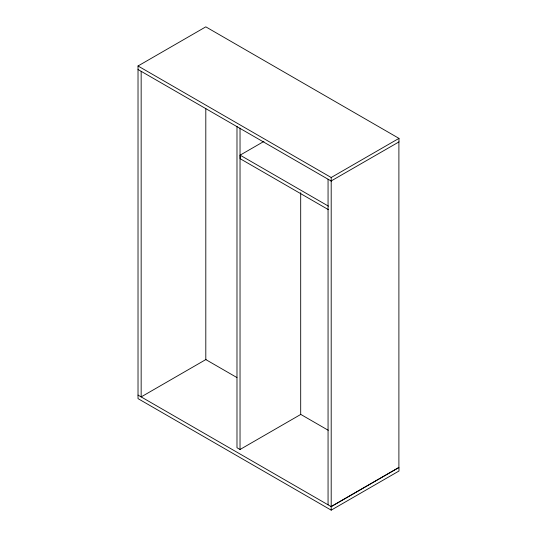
<?xml version="1.0" encoding="UTF-8"?>
<svg xmlns="http://www.w3.org/2000/svg" width="537" height="537" viewBox="0 0 537 537"><rect width="100%" height="100%" fill="white"/><g stroke="black" fill="none" stroke-linecap="round" stroke-linejoin="round"><path stroke-width="0.81" d="M138.022 395.098L331.195 506.626L398.978 467.492L398.978 471.016L331.195 510.15L138.022 398.622L138.022 65.984L205.805 26.85L398.978 138.378L398.978 141.902L331.114 180.989M328.422 209.665L240.12 158.684L240.12 155.159L263.915 141.419M138.022 65.984L331.195 177.512L398.978 138.378M206.054 359.441L141.157 396.91L141.157 71.314M236.985 126.323L236.985 447.73L240.032 449.496L300.693 414.47L300.693 192.662M331.114 506.579L398.897 467.445L398.897 141.855M138.022 69.508L331.195 181.036M240.12 155.159L328.422 206.141M236.951 377.571L205.805 359.582L205.805 108.487M300.707 414.376L328.235 430.271M331.195 177.512L331.195 510.15M328.06 179.224L328.06 504.82M240.032 128.088L240.032 449.496"/></g></svg>
